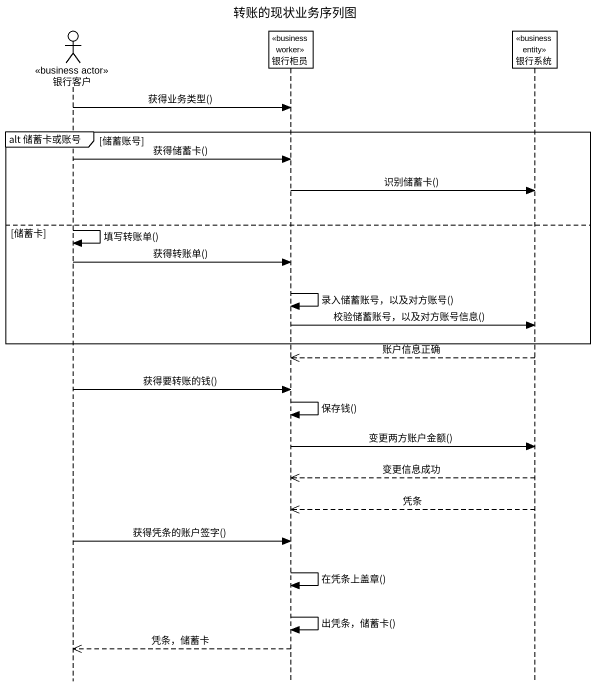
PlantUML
@startuml
title 转账的现状业务序列图
hide footbox
actor 银行客户 <<business actor>>
participant 银行柜员 <<business worker>>
participant 银行系统 <<business entity>>

银行客户 -> 银行柜员 : 获得业务类型()
group alt 储蓄卡或账号 [储蓄账号]
  银行客户 -> 银行柜员 : 获得储蓄卡()
  银行柜员 -> 银行系统 : 识别储蓄卡()
else 储蓄卡
  银行客户 -> 银行客户 : 填写转账单()
  银行客户 -> 银行柜员 : 获得转账单()
  银行柜员 -> 银行柜员 : 录入储蓄账号，以及对方账号()
  银行柜员 -> 银行系统 : 校验储蓄账号，以及对方账号信息()
end
银行系统 -->> 银行柜员 : 账户信息正确
银行客户 -> 银行柜员 : 获得要转账的钱()
银行柜员 -> 银行柜员 : 保存钱()
银行柜员 -> 银行系统 : 变更两方账户金额()
银行系统 -->> 银行柜员 : 变更信息成功
银行系统 -->> 银行柜员 : 凭条
银行客户 -> 银行柜员 : 获得凭条的账户签字()
银行柜员 -> 银行柜员 : 在凭条上盖章()
银行柜员 -> 银行柜员 : 出凭条，储蓄卡()
银行柜员 -->> 银行客户 : 凭条，储蓄卡
@enduml
